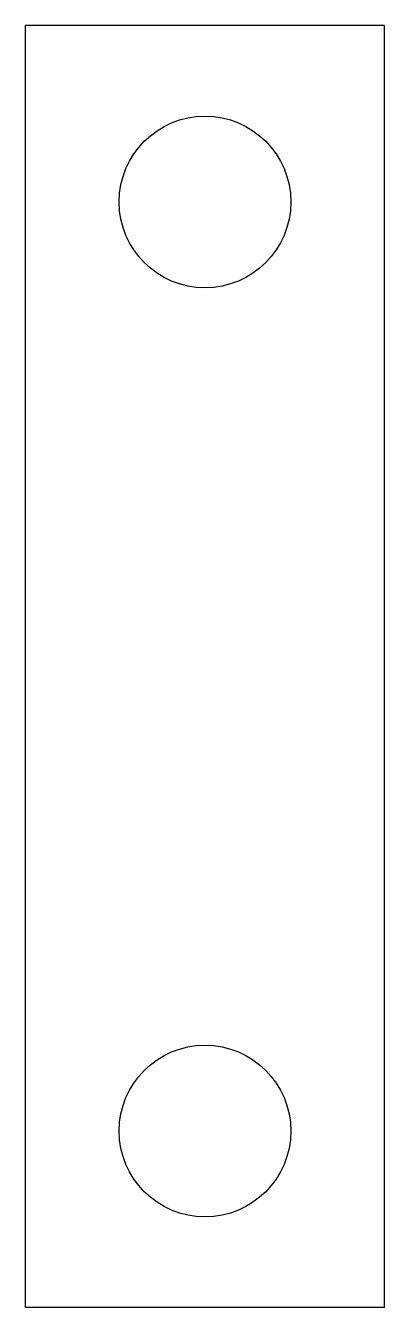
# Model space of a CAD drawing. Header units: millimetres. Extents: x 0 to 7.9, y -28.4 to 0.
import ezdxf

# ---------------------------------------------------------------- set-up
doc = ezdxf.new("R2010")
doc.units = ezdxf.units.MM

msp = doc.modelspace()

# ---------------------------------------------------------------- linework, layer by layer
at = {"color": 7, "linetype": 'Continuous', "lineweight": 25}
for p, q in [((7.9375, 0), (0, 0)), ((0, -28.35), (0, 0)), ((7.9375, -28.35), (7.9375, 0)), ((7.9375, -28.35), (0, -28.35))]:
    msp.add_line(p, q, dxfattribs=at)
for centre in [(3.96875, -3.9), (3.96875, -24.45)]:
    msp.add_circle(centre, 1.89865, dxfattribs=at)

doc.saveas('drawing.dxf')
